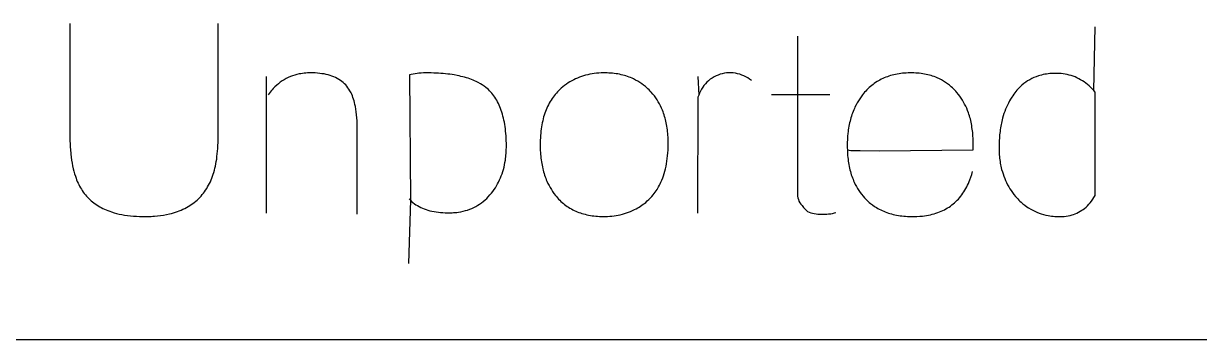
# Model space of a CAD drawing. Extents: x -148 to 148, y -92 to 92.
# Drawn here: x 110.81 to 129.41, y -92 to -87 of the extents above; entities that cross this region are included whole.
import ezdxf

# ---------------------------------------------------------------- set-up
doc = ezdxf.new("R2010")
doc.units = 0
doc.header["$MEASUREMENT"] = 0
doc.layers.get('0').update_dxf_attribs({"linetype": 'CONTINUOUS'})

msp = doc.modelspace()

# ---------------------------------------------------------------- linework, layer by layer
for p, q in [((111.547, -87), (111.547, -88.794)), ((113.892, -88.786), (113.892, -87)), ((127.734, -88.06), (127.759, -87.055)), ((123.049, -87.2), (123.049, -89.678)), ((114.656, -90), (114.655, -87.839)), ((114.874, -87.93), (114.845, -87.952)), ((114.904, -87.909), (114.874, -87.93)), ((114.935, -87.89), (114.904, -87.909)), ((114.967, -87.872), (114.935, -87.89)), ((114.999, -87.856), (114.967, -87.872)), ((115.033, -87.841), (114.999, -87.856)), ((115.067, -87.828), (115.033, -87.841)), ((115.102, -87.817), (115.067, -87.828)), ((115.138, -87.807), (115.102, -87.817)), ((115.175, -87.799), (115.138, -87.807)), ((115.201, -87.794), (115.175, -87.799)), ((115.226, -87.791), (115.201, -87.794)), ((115.252, -87.787), (115.226, -87.791)), ((115.278, -87.785), (115.252, -87.787)), ((115.305, -87.783), (115.278, -87.785)), ((115.332, -87.782), (115.305, -87.783)), ((115.36, -87.782), (115.332, -87.782)), ((115.386, -87.782), (115.36, -87.782)), ((115.424, -87.783), (115.386, -87.782)), ((115.461, -87.786), (115.424, -87.783)), ((115.497, -87.789), (115.461, -87.786)), ((115.532, -87.794), (115.497, -87.789)), ((115.566, -87.799), (115.532, -87.794)), ((115.599, -87.806), (115.566, -87.799)), ((115.63, -87.813), (115.599, -87.806)), ((115.661, -87.822), (115.63, -87.813)), ((115.69, -87.832), (115.661, -87.822)), ((115.718, -87.843), (115.69, -87.832)), ((115.746, -87.855), (115.718, -87.843)), ((115.772, -87.868), (115.746, -87.855)), ((115.801, -87.885), (115.772, -87.868)), ((115.824, -87.9), (115.801, -87.885)), ((115.847, -87.917), (115.824, -87.9)), ((115.868, -87.934), (115.847, -87.917)), ((115.889, -87.953), (115.868, -87.934)), ((116.945, -87.806), (116.917, -87.814)), ((116.917, -87.814), (116.93, -89.796)), ((116.975, -87.8), (116.945, -87.806)), ((117.007, -87.794), (116.975, -87.8)), ((117.04, -87.789), (117.007, -87.794)), ((117.066, -87.787), (117.04, -87.789)), ((117.102, -87.784), (117.066, -87.787)), ((117.14, -87.782), (117.102, -87.784)), ((117.179, -87.782), (117.14, -87.782)), ((117.22, -87.782), (117.179, -87.782)), ((117.26, -87.783), (117.22, -87.782)), ((117.3, -87.784), (117.26, -87.783)), ((117.338, -87.785), (117.3, -87.784)), ((117.376, -87.787), (117.338, -87.785)), ((117.414, -87.79), (117.376, -87.787)), ((117.45, -87.793), (117.414, -87.79)), ((117.486, -87.796), (117.45, -87.793)), ((117.521, -87.8), (117.486, -87.796)), ((117.555, -87.804), (117.521, -87.8)), ((117.589, -87.809), (117.555, -87.804)), ((117.622, -87.814), (117.589, -87.809)), ((117.67, -87.823), (117.622, -87.814)), ((117.701, -87.829), (117.67, -87.823)), ((117.731, -87.836), (117.701, -87.829)), ((117.761, -87.843), (117.731, -87.836)), ((117.789, -87.851), (117.761, -87.843)), ((117.818, -87.859), (117.789, -87.851)), ((117.845, -87.867), (117.818, -87.859)), ((117.872, -87.876), (117.845, -87.867)), ((117.897, -87.886), (117.872, -87.876)), ((117.923, -87.896), (117.897, -87.886)), ((117.947, -87.906), (117.923, -87.896)), ((117.971, -87.917), (117.947, -87.906)), ((118.005, -87.934), (117.971, -87.917)), ((118.037, -87.952), (118.005, -87.934)), ((119.426, -87.941), (119.398, -87.96)), ((119.454, -87.923), (119.426, -87.941)), ((119.483, -87.907), (119.454, -87.923)), ((119.513, -87.891), (119.483, -87.907)), ((119.543, -87.876), (119.513, -87.891)), ((119.574, -87.863), (119.543, -87.876)), ((119.605, -87.85), (119.574, -87.863)), ((119.637, -87.838), (119.605, -87.85)), ((119.669, -87.828), (119.637, -87.838)), ((119.702, -87.819), (119.669, -87.828)), ((119.735, -87.81), (119.702, -87.819)), ((119.769, -87.803), (119.735, -87.81)), ((119.803, -87.797), (119.769, -87.803)), ((119.838, -87.792), (119.803, -87.797)), ((119.874, -87.788), (119.838, -87.792)), ((119.91, -87.785), (119.874, -87.788)), ((119.947, -87.783), (119.91, -87.785)), ((119.984, -87.782), (119.947, -87.783)), ((120.011, -87.782), (119.984, -87.782)), ((120.041, -87.783), (120.011, -87.782)), ((120.07, -87.784), (120.041, -87.783)), ((120.098, -87.786), (120.07, -87.784)), ((120.127, -87.788), (120.098, -87.786)), ((120.155, -87.791), (120.127, -87.788)), ((120.182, -87.795), (120.155, -87.791)), ((120.209, -87.799), (120.182, -87.795)), ((120.236, -87.804), (120.209, -87.799)), ((120.262, -87.81), (120.236, -87.804)), ((120.288, -87.816), (120.262, -87.81)), ((120.314, -87.823), (120.288, -87.816)), ((120.339, -87.83), (120.314, -87.823)), ((120.363, -87.838), (120.339, -87.83)), ((120.388, -87.847), (120.363, -87.838)), ((120.412, -87.856), (120.388, -87.847)), ((120.435, -87.866), (120.412, -87.856)), ((120.458, -87.877), (120.435, -87.866)), ((120.492, -87.894), (120.458, -87.877)), ((120.525, -87.912), (120.492, -87.894)), ((120.558, -87.932), (120.525, -87.912)), ((120.589, -87.953), (120.558, -87.932)), ((121.474, -87.839), (121.489, -88.134)), ((121.619, -87.929), (121.595, -87.954)), ((121.645, -87.905), (121.619, -87.929)), ((121.673, -87.883), (121.645, -87.905)), ((121.702, -87.864), (121.673, -87.883)), ((121.732, -87.846), (121.702, -87.864)), ((121.763, -87.83), (121.732, -87.846)), ((121.795, -87.816), (121.763, -87.83)), ((121.828, -87.804), (121.795, -87.816)), ((121.862, -87.795), (121.828, -87.804)), ((121.896, -87.788), (121.862, -87.795)), ((121.931, -87.783), (121.896, -87.788)), ((121.966, -87.781), (121.931, -87.783)), ((122.001, -87.781), (121.966, -87.781)), ((122.036, -87.783), (122.001, -87.781)), ((122.071, -87.787), (122.036, -87.783)), ((122.105, -87.794), (122.071, -87.787)), ((122.139, -87.803), (122.105, -87.794)), ((122.172, -87.815), (122.139, -87.803)), ((122.204, -87.828), (122.172, -87.815)), ((122.236, -87.844), (122.204, -87.828)), ((122.266, -87.861), (122.236, -87.844)), ((122.295, -87.881), (122.266, -87.861)), ((122.322, -87.903), (122.295, -87.881)), ((124.287, -87.934), (124.266, -87.949)), ((124.309, -87.92), (124.287, -87.934)), ((124.331, -87.907), (124.309, -87.92)), ((124.353, -87.895), (124.331, -87.907)), ((124.376, -87.883), (124.353, -87.895)), ((124.4, -87.872), (124.376, -87.883)), ((124.423, -87.861), (124.4, -87.872)), ((124.448, -87.851), (124.423, -87.861)), ((124.472, -87.842), (124.448, -87.851)), ((124.497, -87.833), (124.472, -87.842)), ((124.523, -87.825), (124.497, -87.833)), ((124.549, -87.818), (124.523, -87.825)), ((124.575, -87.812), (124.549, -87.818)), ((124.602, -87.806), (124.575, -87.812)), ((124.629, -87.8), (124.602, -87.806)), ((124.657, -87.796), (124.629, -87.8)), ((124.685, -87.792), (124.657, -87.796)), ((124.713, -87.788), (124.685, -87.792)), ((124.742, -87.786), (124.713, -87.788)), ((124.772, -87.784), (124.742, -87.786)), ((124.801, -87.783), (124.772, -87.784)), ((124.832, -87.782), (124.801, -87.783)), ((124.862, -87.782), (124.832, -87.782)), ((124.891, -87.783), (124.862, -87.782)), ((124.92, -87.784), (124.891, -87.783)), ((124.949, -87.786), (124.92, -87.784)), ((124.977, -87.788), (124.949, -87.786)), ((125.005, -87.792), (124.977, -87.788)), ((125.032, -87.795), (125.005, -87.792)), ((125.059, -87.8), (125.032, -87.795)), ((125.086, -87.805), (125.059, -87.8)), ((125.112, -87.811), (125.086, -87.805)), ((125.138, -87.817), (125.112, -87.811)), ((125.163, -87.824), (125.138, -87.817)), ((125.188, -87.832), (125.163, -87.824)), ((125.212, -87.841), (125.188, -87.832)), ((125.236, -87.85), (125.212, -87.841)), ((125.26, -87.859), (125.236, -87.85)), ((125.295, -87.875), (125.26, -87.859)), ((125.328, -87.892), (125.295, -87.875)), ((125.361, -87.911), (125.328, -87.892)), ((125.393, -87.931), (125.361, -87.911)), ((125.424, -87.953), (125.393, -87.931)), ((126.659, -87.929), (126.629, -87.951)), ((126.69, -87.908), (126.659, -87.929)), ((126.722, -87.889), (126.69, -87.908)), ((126.755, -87.871), (126.722, -87.889)), ((126.789, -87.856), (126.755, -87.871)), ((126.824, -87.842), (126.789, -87.856)), ((126.86, -87.829), (126.824, -87.842)), ((126.884, -87.822), (126.86, -87.829)), ((126.909, -87.815), (126.884, -87.822)), ((126.935, -87.809), (126.909, -87.815)), ((126.961, -87.804), (126.935, -87.809)), ((126.987, -87.8), (126.961, -87.804)), ((127.013, -87.796), (126.987, -87.8)), ((127.041, -87.793), (127.013, -87.796)), ((127.068, -87.791), (127.041, -87.793)), ((127.096, -87.789), (127.068, -87.791)), ((127.124, -87.789), (127.096, -87.789)), ((127.15, -87.789), (127.124, -87.789)), ((127.185, -87.79), (127.15, -87.789)), ((127.219, -87.792), (127.185, -87.79)), ((127.252, -87.796), (127.219, -87.792)), ((127.285, -87.801), (127.252, -87.796)), ((127.317, -87.807), (127.285, -87.801)), ((127.349, -87.815), (127.317, -87.807)), ((127.38, -87.824), (127.349, -87.815)), ((127.41, -87.834), (127.38, -87.824)), ((127.44, -87.846), (127.41, -87.834)), ((127.47, -87.859), (127.44, -87.846)), ((127.499, -87.873), (127.47, -87.859)), ((127.527, -87.889), (127.499, -87.873)), ((127.555, -87.905), (127.527, -87.889)), ((127.582, -87.924), (127.555, -87.905)), ((127.609, -87.943), (127.582, -87.924)), ((114.697, -88.109), (114.682, -88.131)), ((114.713, -88.088), (114.697, -88.109)), ((114.729, -88.068), (114.713, -88.088)), ((114.746, -88.048), (114.729, -88.068)), ((114.763, -88.029), (114.746, -88.048)), ((114.79, -88.002), (114.763, -88.029)), ((114.817, -87.976), (114.79, -88.002)), ((114.845, -87.952), (114.817, -87.976)), ((115.908, -87.973), (115.889, -87.953)), ((115.926, -87.994), (115.908, -87.973)), ((115.943, -88.016), (115.926, -87.994)), ((115.96, -88.04), (115.943, -88.016)), ((115.976, -88.067), (115.96, -88.04)), ((115.992, -88.096), (115.976, -88.067)), ((116.003, -88.12), (115.992, -88.096)), ((116.013, -88.144), (116.003, -88.12)), ((118.068, -87.971), (118.037, -87.952)), ((118.097, -87.991), (118.068, -87.971)), ((118.125, -88.012), (118.097, -87.991)), ((118.145, -88.029), (118.125, -88.012)), ((118.164, -88.046), (118.145, -88.029)), ((118.183, -88.065), (118.164, -88.046)), ((118.201, -88.084), (118.183, -88.065)), ((118.218, -88.104), (118.201, -88.084)), ((118.235, -88.125), (118.218, -88.104)), ((118.251, -88.146), (118.235, -88.125)), ((119.221, -88.122), (119.203, -88.143)), ((119.239, -88.101), (119.221, -88.122)), ((119.257, -88.081), (119.239, -88.101)), ((119.276, -88.061), (119.257, -88.081)), ((119.296, -88.042), (119.276, -88.061)), ((119.317, -88.023), (119.296, -88.042)), ((119.343, -88.001), (119.317, -88.023)), ((119.37, -87.98), (119.343, -88.001)), ((119.398, -87.96), (119.37, -87.98)), ((120.619, -87.976), (120.589, -87.953)), ((120.649, -87.999), (120.619, -87.976)), ((120.668, -88.016), (120.649, -87.999)), ((120.687, -88.034), (120.668, -88.016)), ((120.705, -88.052), (120.687, -88.034)), ((120.723, -88.07), (120.705, -88.052)), ((120.74, -88.089), (120.723, -88.07)), ((120.765, -88.118), (120.74, -88.089)), ((120.788, -88.147), (120.765, -88.118)), ((121.501, -88.101), (121.489, -88.134)), ((121.516, -88.069), (121.501, -88.101)), ((121.533, -88.038), (121.516, -88.069)), ((121.552, -88.009), (121.533, -88.038)), ((121.572, -87.981), (121.552, -88.009)), ((121.595, -87.954), (121.572, -87.981)), ((122.638, -88.124), (123.561, -88.124)), ((124.095, -88.109), (124.078, -88.129)), ((124.112, -88.089), (124.095, -88.109)), ((124.13, -88.069), (124.112, -88.089)), ((124.148, -88.05), (124.13, -88.069)), ((124.166, -88.031), (124.148, -88.05)), ((124.185, -88.013), (124.166, -88.031)), ((124.205, -87.996), (124.185, -88.013)), ((124.225, -87.98), (124.205, -87.996)), ((124.245, -87.964), (124.225, -87.98)), ((124.266, -87.949), (124.245, -87.964)), ((125.454, -87.976), (125.424, -87.953)), ((125.483, -88), (125.454, -87.976)), ((125.502, -88.017), (125.483, -88)), ((125.52, -88.035), (125.502, -88.017)), ((125.538, -88.053), (125.52, -88.035)), ((125.556, -88.072), (125.538, -88.053)), ((125.573, -88.092), (125.556, -88.072)), ((125.597, -88.122), (125.573, -88.092)), ((125.618, -88.151), (125.597, -88.122)), ((126.47, -88.12), (126.454, -88.142)), ((126.486, -88.098), (126.47, -88.12)), ((126.502, -88.077), (126.486, -88.098)), ((126.519, -88.057), (126.502, -88.077)), ((126.536, -88.038), (126.519, -88.057)), ((126.554, -88.019), (126.536, -88.038)), ((126.572, -88.001), (126.554, -88.019)), ((126.6, -87.975), (126.572, -88.001)), ((126.629, -87.951), (126.6, -87.975)), ((127.635, -87.964), (127.609, -87.943)), ((127.661, -87.986), (127.635, -87.964)), ((127.686, -88.01), (127.661, -87.986)), ((127.71, -88.034), (127.686, -88.01)), ((127.734, -88.06), (127.71, -88.034)), ((127.757, -88.088), (127.734, -88.06)), ((127.757, -89.723), (127.757, -88.088)), ((116.022, -88.169), (116.013, -88.144)), ((116.031, -88.195), (116.022, -88.169)), ((116.04, -88.223), (116.031, -88.195)), ((116.048, -88.251), (116.04, -88.223)), ((116.055, -88.28), (116.048, -88.251)), ((116.061, -88.311), (116.055, -88.28)), ((116.069, -88.353), (116.061, -88.311)), ((118.266, -88.168), (118.251, -88.146)), ((118.281, -88.191), (118.266, -88.168)), ((118.295, -88.215), (118.281, -88.191)), ((118.309, -88.24), (118.295, -88.215)), ((118.322, -88.265), (118.309, -88.24)), ((118.334, -88.291), (118.322, -88.265)), ((118.346, -88.318), (118.334, -88.291)), ((119.101, -88.311), (119.089, -88.338)), ((119.113, -88.286), (119.101, -88.311)), ((119.127, -88.26), (119.113, -88.286)), ((119.141, -88.236), (119.127, -88.26)), ((119.155, -88.212), (119.141, -88.236)), ((119.171, -88.188), (119.155, -88.212)), ((119.187, -88.166), (119.171, -88.188)), ((119.203, -88.143), (119.187, -88.166)), ((120.81, -88.177), (120.788, -88.147)), ((120.83, -88.208), (120.81, -88.177)), ((120.85, -88.239), (120.83, -88.208)), ((120.868, -88.271), (120.85, -88.239)), ((120.885, -88.305), (120.868, -88.271)), ((120.901, -88.339), (120.885, -88.305)), ((121.478, -88.167), (121.47, -90)), ((121.489, -88.134), (121.478, -88.167)), ((123.977, -88.287), (123.96, -88.322)), ((123.995, -88.254), (123.977, -88.287)), ((124.014, -88.222), (123.995, -88.254)), ((124.035, -88.19), (124.014, -88.222)), ((124.056, -88.159), (124.035, -88.19)), ((124.078, -88.129), (124.056, -88.159)), ((125.639, -88.181), (125.618, -88.151)), ((125.659, -88.211), (125.639, -88.181)), ((125.677, -88.243), (125.659, -88.211)), ((125.694, -88.275), (125.677, -88.243)), ((125.711, -88.308), (125.694, -88.275)), ((125.726, -88.342), (125.711, -88.308)), ((126.371, -88.29), (126.356, -88.323)), ((126.386, -88.258), (126.371, -88.29)), ((126.403, -88.226), (126.386, -88.258)), ((126.421, -88.196), (126.403, -88.226)), ((126.439, -88.166), (126.421, -88.196)), ((126.454, -88.142), (126.439, -88.166)), ((116.076, -88.397), (116.069, -88.353)), ((116.081, -88.443), (116.076, -88.397)), ((116.086, -88.491), (116.081, -88.443)), ((116.089, -88.541), (116.086, -88.491)), ((118.357, -88.346), (118.346, -88.318)), ((118.367, -88.375), (118.357, -88.346)), ((118.377, -88.404), (118.367, -88.375)), ((118.386, -88.434), (118.377, -88.404)), ((118.395, -88.465), (118.386, -88.434)), ((118.403, -88.496), (118.395, -88.465)), ((118.41, -88.529), (118.403, -88.496)), ((119.038, -88.479), (119.03, -88.509)), ((119.047, -88.45), (119.038, -88.479)), ((119.056, -88.421), (119.047, -88.45)), ((119.067, -88.392), (119.056, -88.421)), ((119.077, -88.365), (119.067, -88.392)), ((119.089, -88.338), (119.077, -88.365)), ((120.916, -88.373), (120.901, -88.339)), ((120.926, -88.397), (120.916, -88.373)), ((120.934, -88.421), (120.926, -88.397)), ((120.943, -88.446), (120.934, -88.421)), ((120.951, -88.47), (120.943, -88.446)), ((120.958, -88.496), (120.951, -88.47)), ((120.965, -88.521), (120.958, -88.496)), ((123.896, -88.492), (123.889, -88.518)), ((123.904, -88.467), (123.896, -88.492)), ((123.912, -88.442), (123.904, -88.467)), ((123.921, -88.417), (123.912, -88.442)), ((123.93, -88.393), (123.921, -88.417)), ((123.94, -88.368), (123.93, -88.393)), ((123.95, -88.345), (123.94, -88.368)), ((123.96, -88.322), (123.95, -88.345)), ((125.74, -88.377), (125.726, -88.342)), ((125.754, -88.412), (125.74, -88.377)), ((125.762, -88.436), (125.754, -88.412)), ((125.769, -88.461), (125.762, -88.436)), ((125.777, -88.486), (125.769, -88.461)), ((125.784, -88.511), (125.777, -88.486)), ((126.295, -88.499), (126.288, -88.524)), ((126.305, -88.462), (126.295, -88.499)), ((126.316, -88.426), (126.305, -88.462)), ((126.329, -88.391), (126.316, -88.426)), ((126.342, -88.357), (126.329, -88.391)), ((126.356, -88.323), (126.342, -88.357)), ((116.09, -88.567), (116.089, -88.541)), ((116.091, -88.593), (116.09, -88.567)), ((116.092, -88.619), (116.091, -88.593)), ((116.092, -88.646), (116.092, -88.619)), ((116.092, -90.018), (116.092, -88.646)), ((118.417, -88.562), (118.41, -88.529)), ((118.423, -88.596), (118.417, -88.562)), ((118.428, -88.631), (118.423, -88.596)), ((118.433, -88.666), (118.428, -88.631)), ((118.437, -88.702), (118.433, -88.666)), ((118.999, -88.669), (118.995, -88.703)), ((119.004, -88.636), (118.999, -88.669)), ((119.01, -88.603), (119.004, -88.636)), ((119.016, -88.571), (119.01, -88.603)), ((119.023, -88.54), (119.016, -88.571)), ((119.03, -88.509), (119.023, -88.54)), ((120.971, -88.547), (120.965, -88.521)), ((120.977, -88.574), (120.971, -88.547)), ((120.982, -88.6), (120.977, -88.574)), ((120.987, -88.627), (120.982, -88.6)), ((120.991, -88.655), (120.987, -88.627)), ((120.995, -88.682), (120.991, -88.655)), ((120.998, -88.711), (120.995, -88.682)), ((123.855, -88.682), (123.851, -88.71)), ((123.86, -88.654), (123.855, -88.682)), ((123.864, -88.626), (123.86, -88.654)), ((123.87, -88.598), (123.864, -88.626)), ((123.876, -88.571), (123.87, -88.598)), ((123.882, -88.545), (123.876, -88.571)), ((123.889, -88.518), (123.882, -88.545)), ((125.79, -88.537), (125.784, -88.511)), ((125.796, -88.563), (125.79, -88.537)), ((125.801, -88.589), (125.796, -88.563)), ((125.806, -88.616), (125.801, -88.589)), ((125.81, -88.643), (125.806, -88.616)), ((125.814, -88.67), (125.81, -88.643)), ((125.818, -88.698), (125.814, -88.67)), ((126.257, -88.68), (126.254, -88.707)), ((126.262, -88.653), (126.257, -88.68)), ((126.266, -88.627), (126.262, -88.653)), ((126.271, -88.6), (126.266, -88.627)), ((126.276, -88.575), (126.271, -88.6)), ((126.282, -88.549), (126.276, -88.575)), ((126.288, -88.524), (126.282, -88.549)), ((111.547, -88.794), (111.549, -88.851)), ((111.549, -88.851), (111.551, -88.907)), ((113.89, -88.884), (113.891, -88.836)), ((113.891, -88.836), (113.892, -88.786)), ((118.44, -88.74), (118.437, -88.702)), ((118.443, -88.777), (118.44, -88.74)), ((118.445, -88.816), (118.443, -88.777)), ((118.447, -88.855), (118.445, -88.816)), ((118.448, -88.896), (118.447, -88.855)), ((118.986, -88.808), (118.984, -88.844)), ((118.984, -88.844), (118.984, -88.881)), ((118.988, -88.772), (118.986, -88.808)), ((118.991, -88.737), (118.988, -88.772)), ((118.995, -88.703), (118.991, -88.737)), ((121.001, -88.739), (120.998, -88.711)), ((121.003, -88.768), (121.001, -88.739)), ((121.005, -88.797), (121.003, -88.768)), ((121.006, -88.827), (121.005, -88.797)), ((121.007, -88.857), (121.006, -88.827)), ((121.007, -88.911), (121.007, -88.857)), ((123.84, -88.844), (123.839, -88.874)), ((123.842, -88.813), (123.84, -88.844)), ((123.844, -88.783), (123.842, -88.813)), ((123.848, -88.739), (123.844, -88.783)), ((123.851, -88.71), (123.848, -88.739)), ((125.821, -88.726), (125.818, -88.698)), ((125.824, -88.755), (125.821, -88.726)), ((125.826, -88.784), (125.824, -88.755)), ((125.827, -88.813), (125.826, -88.784)), ((125.829, -88.842), (125.827, -88.813)), ((125.829, -88.872), (125.829, -88.842)), ((125.829, -88.903), (125.829, -88.872)), ((126.241, -88.848), (126.239, -88.877)), ((126.243, -88.819), (126.241, -88.848)), ((126.245, -88.791), (126.243, -88.819)), ((126.247, -88.762), (126.245, -88.791)), ((126.25, -88.735), (126.247, -88.762)), ((126.254, -88.707), (126.25, -88.735)), ((111.551, -88.907), (111.552, -88.934)), ((111.552, -88.934), (111.554, -88.961)), ((111.554, -88.961), (111.556, -88.988)), ((111.556, -88.988), (111.558, -89.014)), ((111.558, -89.014), (111.56, -89.04)), ((111.56, -89.04), (111.563, -89.065)), ((113.877, -89.063), (113.881, -89.021)), ((113.881, -89.021), (113.885, -88.977)), ((113.885, -88.977), (113.887, -88.931)), ((113.887, -88.931), (113.89, -88.884)), ((118.444, -89.059), (118.446, -89.019)), ((118.446, -89.019), (118.447, -88.992)), ((118.447, -88.992), (118.448, -88.964)), ((118.448, -88.937), (118.448, -88.896)), ((118.448, -88.964), (118.448, -88.937)), ((118.984, -88.881), (118.983, -88.918)), ((118.983, -88.918), (118.983, -88.95)), ((118.983, -88.95), (118.984, -88.981)), ((118.984, -88.981), (118.985, -89.012)), ((118.985, -89.012), (118.987, -89.042)), ((118.987, -89.042), (118.989, -89.072)), ((120.998, -89.092), (121.001, -89.048)), ((121.001, -89.048), (121.004, -89.004)), ((121.004, -89.004), (121.006, -88.958)), ((121.006, -88.958), (121.007, -88.911)), ((123.839, -88.874), (123.838, -88.905)), ((123.838, -88.905), (123.838, -88.937)), ((123.838, -88.937), (123.838, -88.968)), ((123.838, -88.968), (123.844, -89)), ((123.844, -89), (123.84, -89.03)), ((123.84, -89.03), (123.842, -89.06)), ((123.844, -89), (123.87, -89.005)), ((123.87, -89.005), (123.895, -89.007)), ((123.895, -89.007), (123.972, -89.01)), ((123.972, -89.01), (124.042, -89.011)), ((124.042, -89.011), (124.345, -89.013)), ((124.345, -89.013), (125.827, -89)), ((125.827, -89), (125.829, -88.943)), ((125.829, -88.943), (125.829, -88.903)), ((126.239, -88.907), (126.238, -88.936)), ((126.238, -88.936), (126.238, -88.966)), ((126.238, -88.966), (126.238, -88.994)), ((126.238, -88.994), (126.239, -89.022)), ((126.239, -88.877), (126.239, -88.907)), ((126.239, -89.022), (126.24, -89.05)), ((126.24, -89.05), (126.242, -89.077)), ((111.563, -89.065), (111.569, -89.114)), ((111.569, -89.114), (111.575, -89.162)), ((111.575, -89.162), (111.583, -89.209)), ((111.583, -89.209), (111.591, -89.253)), ((113.849, -89.256), (113.856, -89.22)), ((113.856, -89.22), (113.862, -89.183)), ((113.862, -89.183), (113.868, -89.144)), ((113.868, -89.144), (113.873, -89.105)), ((113.873, -89.105), (113.877, -89.063)), ((118.411, -89.273), (118.419, -89.236)), ((118.419, -89.236), (118.426, -89.2)), ((118.426, -89.2), (118.432, -89.162)), ((118.432, -89.162), (118.436, -89.137)), ((118.436, -89.137), (118.439, -89.111)), ((118.439, -89.111), (118.442, -89.085)), ((118.442, -89.085), (118.444, -89.059)), ((118.989, -89.072), (118.992, -89.101)), ((118.992, -89.101), (118.995, -89.13)), ((118.995, -89.13), (118.999, -89.159)), ((118.999, -89.159), (119.003, -89.188)), ((119.003, -89.188), (119.007, -89.216)), ((119.007, -89.216), (119.013, -89.243)), ((119.013, -89.243), (119.018, -89.27)), ((120.973, -89.258), (120.98, -89.218)), ((120.98, -89.218), (120.987, -89.177)), ((120.987, -89.177), (120.993, -89.135)), ((120.993, -89.135), (120.998, -89.092)), ((123.842, -89.06), (123.844, -89.09)), ((123.844, -89.09), (123.847, -89.12)), ((123.847, -89.12), (123.85, -89.149)), ((123.85, -89.149), (123.854, -89.177)), ((123.854, -89.177), (123.858, -89.206)), ((123.858, -89.206), (123.863, -89.233)), ((123.863, -89.233), (123.868, -89.261)), ((126.242, -89.077), (126.244, -89.104)), ((126.244, -89.104), (126.247, -89.13)), ((126.247, -89.13), (126.25, -89.157)), ((126.25, -89.157), (126.253, -89.183)), ((126.253, -89.183), (126.258, -89.208)), ((126.258, -89.208), (126.262, -89.234)), ((126.262, -89.234), (126.268, -89.259)), ((111.591, -89.253), (111.601, -89.297)), ((111.601, -89.297), (111.611, -89.338)), ((111.611, -89.338), (111.622, -89.378)), ((111.622, -89.378), (111.634, -89.417)), ((111.634, -89.417), (111.644, -89.445)), ((113.793, -89.446), (113.804, -89.416)), ((113.804, -89.416), (113.815, -89.385)), ((113.815, -89.385), (113.824, -89.355)), ((113.824, -89.355), (113.833, -89.323)), ((113.833, -89.323), (113.841, -89.29)), ((113.841, -89.29), (113.849, -89.256)), ((118.355, -89.444), (118.368, -89.411)), ((118.368, -89.411), (118.38, -89.377)), ((118.38, -89.377), (118.391, -89.343)), ((118.391, -89.343), (118.401, -89.308)), ((118.401, -89.308), (118.411, -89.273)), ((119.018, -89.27), (119.024, -89.297)), ((119.024, -89.297), (119.031, -89.323)), ((119.031, -89.323), (119.038, -89.349)), ((119.038, -89.349), (119.045, -89.375)), ((119.045, -89.375), (119.053, -89.4)), ((119.053, -89.4), (119.062, -89.425)), ((119.062, -89.425), (119.071, -89.449)), ((120.92, -89.443), (120.933, -89.408)), ((120.933, -89.408), (120.944, -89.372)), ((120.944, -89.372), (120.955, -89.335)), ((120.955, -89.335), (120.964, -89.297)), ((120.964, -89.297), (120.973, -89.258)), ((123.868, -89.261), (123.874, -89.288)), ((123.874, -89.288), (123.88, -89.314)), ((123.88, -89.314), (123.887, -89.341)), ((123.887, -89.341), (123.894, -89.366)), ((123.894, -89.366), (123.902, -89.392)), ((123.902, -89.392), (123.911, -89.417)), ((123.911, -89.417), (123.919, -89.441)), ((125.777, -89.471), (125.791, -89.43)), ((125.791, -89.43), (125.805, -89.388)), ((125.805, -89.388), (125.817, -89.344)), ((126.268, -89.259), (126.273, -89.284)), ((126.273, -89.284), (126.279, -89.309)), ((126.279, -89.309), (126.29, -89.345)), ((126.29, -89.345), (126.301, -89.381)), ((126.301, -89.381), (126.313, -89.416)), ((126.313, -89.416), (126.327, -89.451)), ((111.644, -89.445), (111.654, -89.472)), ((111.654, -89.472), (111.664, -89.498)), ((111.664, -89.498), (111.676, -89.524)), ((111.676, -89.524), (111.688, -89.549)), ((111.688, -89.549), (111.701, -89.574)), ((111.701, -89.574), (111.714, -89.598)), ((111.714, -89.598), (111.729, -89.622)), ((113.693, -89.637), (113.71, -89.612)), ((113.71, -89.612), (113.725, -89.586)), ((113.725, -89.586), (113.74, -89.56)), ((113.74, -89.56), (113.755, -89.532)), ((113.755, -89.532), (113.768, -89.504)), ((113.768, -89.504), (113.781, -89.476)), ((113.781, -89.476), (113.793, -89.446)), ((118.255, -89.627), (118.274, -89.598)), ((118.274, -89.598), (118.292, -89.569)), ((118.292, -89.569), (118.309, -89.539)), ((118.309, -89.539), (118.325, -89.508)), ((118.325, -89.508), (118.341, -89.476)), ((118.341, -89.476), (118.355, -89.444)), ((119.071, -89.449), (119.08, -89.473)), ((119.08, -89.473), (119.09, -89.496)), ((119.09, -89.496), (119.106, -89.531)), ((119.106, -89.531), (119.123, -89.565)), ((119.123, -89.565), (119.141, -89.597)), ((119.141, -89.597), (119.16, -89.629)), ((120.83, -89.627), (120.843, -89.605)), ((120.843, -89.605), (120.856, -89.582)), ((120.856, -89.582), (120.869, -89.559)), ((120.869, -89.559), (120.881, -89.535)), ((120.881, -89.535), (120.892, -89.511)), ((120.892, -89.511), (120.907, -89.477)), ((120.907, -89.477), (120.92, -89.443)), ((123.919, -89.441), (123.929, -89.465)), ((123.929, -89.465), (123.939, -89.489)), ((123.939, -89.489), (123.949, -89.512)), ((123.949, -89.512), (123.965, -89.546)), ((123.965, -89.546), (123.983, -89.58)), ((123.983, -89.58), (124.002, -89.612)), ((124.002, -89.612), (124.022, -89.643)), ((125.697, -89.638), (125.712, -89.612)), ((125.712, -89.612), (125.726, -89.585)), ((125.726, -89.585), (125.74, -89.558)), ((125.74, -89.558), (125.753, -89.53)), ((125.753, -89.53), (125.765, -89.501)), ((125.765, -89.501), (125.777, -89.471)), ((126.327, -89.451), (126.341, -89.485)), ((126.341, -89.485), (126.357, -89.518)), ((126.357, -89.518), (126.374, -89.551)), ((126.374, -89.551), (126.392, -89.583)), ((126.392, -89.583), (126.411, -89.614)), ((126.411, -89.614), (126.431, -89.645)), ((111.729, -89.622), (111.743, -89.645)), ((111.743, -89.645), (111.759, -89.667)), ((111.759, -89.667), (111.775, -89.688)), ((111.775, -89.688), (111.792, -89.709)), ((111.792, -89.709), (111.809, -89.73)), ((111.809, -89.73), (111.827, -89.75)), ((111.827, -89.75), (111.846, -89.769)), ((111.846, -89.769), (111.865, -89.787)), ((111.865, -89.787), (111.885, -89.805)), ((113.537, -89.812), (113.559, -89.793)), ((113.559, -89.793), (113.58, -89.773)), ((113.58, -89.773), (113.601, -89.752)), ((113.601, -89.752), (113.621, -89.731)), ((113.621, -89.731), (113.64, -89.708)), ((113.64, -89.708), (113.659, -89.686)), ((113.659, -89.686), (113.676, -89.662)), ((113.676, -89.662), (113.693, -89.637)), ((116.93, -89.796), (116.902, -90.8)), ((116.91, -89.776), (116.93, -89.796)), ((116.93, -89.796), (116.951, -89.815)), ((118.084, -89.815), (118.111, -89.792)), ((118.111, -89.792), (118.138, -89.767)), ((118.138, -89.767), (118.163, -89.741)), ((118.163, -89.741), (118.188, -89.713)), ((118.188, -89.713), (118.213, -89.684)), ((118.213, -89.684), (118.234, -89.656)), ((118.234, -89.656), (118.255, -89.627)), ((119.16, -89.629), (119.18, -89.66)), ((119.18, -89.66), (119.201, -89.69)), ((119.201, -89.69), (119.224, -89.719)), ((119.224, -89.719), (119.24, -89.739)), ((119.24, -89.739), (119.257, -89.759)), ((119.257, -89.759), (119.275, -89.778)), ((119.275, -89.778), (119.293, -89.796)), ((119.293, -89.796), (119.311, -89.814)), ((120.677, -89.808), (120.702, -89.785)), ((120.702, -89.785), (120.726, -89.761)), ((120.726, -89.761), (120.748, -89.736)), ((120.748, -89.736), (120.77, -89.71)), ((120.77, -89.71), (120.786, -89.69)), ((120.786, -89.69), (120.801, -89.67)), ((120.801, -89.67), (120.816, -89.648)), ((120.816, -89.648), (120.83, -89.627)), ((123.049, -89.678), (123.05, -89.706)), ((123.05, -89.706), (123.053, -89.732)), ((123.053, -89.732), (123.058, -89.761)), ((123.058, -89.761), (123.065, -89.786)), ((123.065, -89.786), (123.075, -89.811)), ((124.022, -89.643), (124.043, -89.674)), ((124.043, -89.674), (124.065, -89.703)), ((124.065, -89.703), (124.088, -89.732)), ((124.088, -89.732), (124.113, -89.76)), ((124.113, -89.76), (124.131, -89.779)), ((124.131, -89.779), (124.149, -89.797)), ((124.149, -89.797), (124.168, -89.815)), ((125.556, -89.817), (125.576, -89.797)), ((125.576, -89.797), (125.595, -89.777)), ((125.595, -89.777), (125.614, -89.756)), ((125.614, -89.756), (125.632, -89.734)), ((125.632, -89.734), (125.649, -89.711)), ((125.649, -89.711), (125.666, -89.687)), ((125.666, -89.687), (125.682, -89.663)), ((125.682, -89.663), (125.697, -89.638)), ((126.431, -89.645), (126.452, -89.675)), ((126.452, -89.675), (126.474, -89.705)), ((126.474, -89.705), (126.498, -89.735)), ((126.498, -89.735), (126.516, -89.755)), ((126.516, -89.755), (126.533, -89.774)), ((126.533, -89.774), (126.551, -89.793)), ((126.551, -89.793), (126.569, -89.811)), ((127.7, -89.81), (127.72, -89.782)), ((127.72, -89.782), (127.739, -89.754)), ((127.739, -89.754), (127.757, -89.723)), ((111.885, -89.805), (111.906, -89.823)), ((111.906, -89.823), (111.927, -89.839)), ((111.927, -89.839), (111.949, -89.855)), ((111.949, -89.855), (111.972, -89.871)), ((111.972, -89.871), (111.995, -89.885)), ((111.995, -89.885), (112.019, -89.9)), ((112.019, -89.9), (112.044, -89.913)), ((112.044, -89.913), (112.069, -89.926)), ((112.069, -89.926), (112.095, -89.938)), ((112.095, -89.938), (112.122, -89.95)), ((112.122, -89.95), (112.149, -89.961)), ((112.149, -89.961), (112.177, -89.972)), ((112.177, -89.972), (112.206, -89.982)), ((112.206, -89.982), (112.245, -89.994)), ((113.185, -89.996), (113.217, -89.986)), ((113.217, -89.986), (113.247, -89.975)), ((113.247, -89.975), (113.277, -89.964)), ((113.277, -89.964), (113.306, -89.952)), ((113.306, -89.952), (113.335, -89.94)), ((113.335, -89.94), (113.363, -89.926)), ((113.363, -89.926), (113.39, -89.912)), ((113.39, -89.912), (113.416, -89.897)), ((113.416, -89.897), (113.442, -89.882)), ((113.442, -89.882), (113.466, -89.865)), ((113.466, -89.865), (113.491, -89.848)), ((113.491, -89.848), (113.514, -89.831)), ((113.514, -89.831), (113.537, -89.812)), ((116.951, -89.815), (116.972, -89.834)), ((116.972, -89.834), (116.995, -89.851)), ((116.995, -89.851), (117.018, -89.867)), ((117.018, -89.867), (117.043, -89.882)), ((117.043, -89.882), (117.068, -89.897)), ((117.068, -89.897), (117.095, -89.91)), ((117.095, -89.91), (117.122, -89.923)), ((117.122, -89.923), (117.15, -89.934)), ((117.15, -89.934), (117.179, -89.944)), ((117.179, -89.944), (117.209, -89.954)), ((117.209, -89.954), (117.24, -89.962)), ((117.24, -89.962), (117.272, -89.97)), ((117.272, -89.97), (117.305, -89.977)), ((117.305, -89.977), (117.339, -89.982)), ((117.339, -89.982), (117.373, -89.987)), ((117.373, -89.987), (117.409, -89.991)), ((117.641, -89.991), (117.666, -89.988)), ((117.666, -89.988), (117.692, -89.985)), ((117.692, -89.985), (117.729, -89.978)), ((117.729, -89.978), (117.765, -89.971)), ((117.765, -89.971), (117.801, -89.961)), ((117.801, -89.961), (117.835, -89.951)), ((117.835, -89.951), (117.869, -89.939)), ((117.869, -89.939), (117.902, -89.925)), ((117.902, -89.925), (117.935, -89.91)), ((117.935, -89.91), (117.966, -89.894)), ((117.966, -89.894), (117.997, -89.876)), ((117.997, -89.876), (118.026, -89.857)), ((118.026, -89.857), (118.055, -89.837)), ((118.055, -89.837), (118.084, -89.815)), ((119.311, -89.814), (119.33, -89.831)), ((119.33, -89.831), (119.35, -89.848)), ((119.35, -89.848), (119.37, -89.864)), ((119.37, -89.864), (119.39, -89.879)), ((119.39, -89.879), (119.411, -89.894)), ((119.411, -89.894), (119.432, -89.908)), ((119.432, -89.908), (119.454, -89.921)), ((119.454, -89.921), (119.476, -89.934)), ((119.476, -89.934), (119.499, -89.946)), ((119.499, -89.946), (119.522, -89.957)), ((119.522, -89.957), (119.545, -89.968)), ((119.545, -89.968), (119.569, -89.978)), ((119.569, -89.978), (119.593, -89.988)), ((119.593, -89.988), (119.618, -89.997)), ((120.347, -89.997), (120.379, -89.986)), ((120.379, -89.986), (120.41, -89.973)), ((120.41, -89.973), (120.441, -89.96)), ((120.441, -89.96), (120.472, -89.945)), ((120.472, -89.945), (120.502, -89.93)), ((120.502, -89.93), (120.525, -89.917)), ((120.525, -89.917), (120.547, -89.904)), ((120.547, -89.904), (120.569, -89.89)), ((120.569, -89.89), (120.591, -89.876)), ((120.591, -89.876), (120.612, -89.861)), ((120.612, -89.861), (120.632, -89.846)), ((120.632, -89.846), (120.652, -89.83)), ((120.652, -89.83), (120.677, -89.808)), ((123.075, -89.811), (123.089, -89.836)), ((123.089, -89.836), (123.106, -89.86)), ((123.106, -89.86), (123.123, -89.882)), ((123.123, -89.882), (123.148, -89.911)), ((123.148, -89.911), (123.166, -89.931)), ((123.166, -89.931), (123.187, -89.952)), ((123.187, -89.952), (123.21, -89.974)), ((123.21, -89.974), (123.235, -89.985)), ((123.235, -89.985), (123.262, -89.995)), ((124.168, -89.815), (124.187, -89.831)), ((124.187, -89.831), (124.207, -89.848)), ((124.207, -89.848), (124.237, -89.871)), ((124.237, -89.871), (124.268, -89.893)), ((124.268, -89.893), (124.3, -89.913)), ((124.3, -89.913), (124.322, -89.926)), ((124.322, -89.926), (124.344, -89.938)), ((124.344, -89.938), (124.367, -89.95)), ((124.367, -89.95), (124.39, -89.961)), ((124.39, -89.961), (124.414, -89.971)), ((124.414, -89.971), (124.438, -89.981)), ((124.438, -89.981), (124.463, -89.99)), ((125.269, -89.992), (125.296, -89.982)), ((125.296, -89.982), (125.323, -89.971)), ((125.323, -89.971), (125.349, -89.959)), ((125.349, -89.959), (125.374, -89.946)), ((125.374, -89.946), (125.399, -89.933)), ((125.399, -89.933), (125.424, -89.919)), ((125.424, -89.919), (125.447, -89.904)), ((125.447, -89.904), (125.47, -89.888)), ((125.47, -89.888), (125.493, -89.871)), ((125.493, -89.871), (125.514, -89.854)), ((125.514, -89.854), (125.535, -89.836)), ((125.535, -89.836), (125.556, -89.817)), ((126.569, -89.811), (126.588, -89.828)), ((126.588, -89.828), (126.616, -89.853)), ((126.616, -89.853), (126.646, -89.877)), ((126.646, -89.877), (126.676, -89.899)), ((126.676, -89.899), (126.706, -89.919)), ((126.706, -89.919), (126.738, -89.938)), ((126.738, -89.938), (126.77, -89.956)), ((126.77, -89.956), (126.803, -89.972)), ((126.803, -89.972), (126.836, -89.987)), ((126.836, -89.987), (126.871, -90)), ((127.469, -90), (127.496, -89.987)), ((127.496, -89.987), (127.522, -89.972)), ((127.522, -89.972), (127.548, -89.955)), ((127.548, -89.955), (127.569, -89.941)), ((127.569, -89.941), (127.589, -89.925)), ((127.589, -89.925), (127.613, -89.905)), ((127.613, -89.905), (127.636, -89.883)), ((127.636, -89.883), (127.658, -89.86)), ((127.658, -89.86), (127.679, -89.836)), ((127.679, -89.836), (127.7, -89.81)), ((112.245, -89.994), (112.285, -90.005)), ((112.285, -90.005), (112.327, -90.015)), ((112.327, -90.015), (112.369, -90.023)), ((112.369, -90.023), (112.413, -90.031)), ((112.413, -90.031), (112.458, -90.038)), ((112.458, -90.038), (112.504, -90.043)), ((112.504, -90.043), (112.552, -90.048)), ((112.552, -90.048), (112.6, -90.051)), ((112.6, -90.051), (112.65, -90.053)), ((112.65, -90.053), (112.701, -90.054)), ((112.701, -90.054), (112.727, -90.055)), ((112.727, -90.055), (112.754, -90.054)), ((112.754, -90.054), (112.78, -90.054)), ((112.78, -90.054), (112.807, -90.053)), ((112.807, -90.053), (112.833, -90.052)), ((112.833, -90.052), (112.858, -90.05)), ((112.858, -90.05), (112.884, -90.049)), ((112.884, -90.049), (112.934, -90.044)), ((112.934, -90.044), (112.982, -90.038)), ((112.982, -90.038), (113.03, -90.031)), ((113.03, -90.031), (113.076, -90.022)), ((113.076, -90.022), (113.12, -90.013)), ((113.12, -90.013), (113.153, -90.004)), ((113.153, -90.004), (113.185, -89.996)), ((117.409, -89.991), (117.446, -89.993)), ((117.446, -89.993), (117.483, -89.995)), ((117.483, -89.995), (117.509, -89.996)), ((117.509, -89.996), (117.535, -89.996)), ((117.535, -89.996), (117.562, -89.996)), ((117.562, -89.996), (117.589, -89.995)), ((117.589, -89.995), (117.615, -89.993)), ((117.615, -89.993), (117.641, -89.991)), ((119.618, -89.997), (119.643, -90.005)), ((119.643, -90.005), (119.669, -90.012)), ((119.669, -90.012), (119.695, -90.019)), ((119.695, -90.019), (119.722, -90.026)), ((119.722, -90.026), (119.749, -90.032)), ((119.749, -90.032), (119.776, -90.037)), ((119.776, -90.037), (119.804, -90.041)), ((119.804, -90.041), (119.832, -90.045)), ((119.832, -90.045), (119.861, -90.048)), ((119.861, -90.048), (119.89, -90.051)), ((119.89, -90.051), (119.92, -90.053)), ((119.92, -90.053), (119.95, -90.054)), ((119.95, -90.054), (119.981, -90.054)), ((119.981, -90.054), (120.014, -90.054)), ((120.014, -90.054), (120.049, -90.053)), ((120.049, -90.053), (120.083, -90.051)), ((120.083, -90.051), (120.117, -90.048)), ((120.117, -90.048), (120.151, -90.044)), ((120.151, -90.044), (120.184, -90.039)), ((120.184, -90.039), (120.218, -90.033)), ((120.218, -90.033), (120.25, -90.025)), ((120.25, -90.025), (120.283, -90.017)), ((120.283, -90.017), (120.315, -90.008)), ((120.315, -90.008), (120.347, -89.997)), ((123.262, -89.995), (123.288, -90.002)), ((123.288, -90.002), (123.315, -90.008)), ((123.315, -90.008), (123.344, -90.013)), ((123.344, -90.013), (123.374, -90.016)), ((123.374, -90.016), (123.405, -90.018)), ((123.405, -90.018), (123.45, -90.018)), ((123.45, -90.018), (123.489, -90.017)), ((123.489, -90.017), (123.517, -90.015)), ((123.517, -90.015), (123.544, -90.013)), ((123.544, -90.013), (123.577, -90.009)), ((123.577, -90.009), (123.607, -90.004)), ((123.607, -90.004), (123.634, -89.998)), ((123.634, -89.998), (123.659, -89.99)), ((124.463, -89.99), (124.488, -89.999)), ((124.488, -89.999), (124.513, -90.007)), ((124.513, -90.007), (124.539, -90.014)), ((124.539, -90.014), (124.565, -90.021)), ((124.565, -90.021), (124.592, -90.027)), ((124.592, -90.027), (124.619, -90.032)), ((124.619, -90.032), (124.647, -90.037)), ((124.647, -90.037), (124.675, -90.042)), ((124.675, -90.042), (124.703, -90.045)), ((124.703, -90.045), (124.732, -90.048)), ((124.732, -90.048), (124.761, -90.051)), ((124.761, -90.051), (124.791, -90.053)), ((124.791, -90.053), (124.821, -90.054)), ((124.821, -90.054), (124.852, -90.054)), ((124.852, -90.054), (124.891, -90.054)), ((124.891, -90.054), (124.937, -90.053)), ((124.937, -90.053), (124.983, -90.05)), ((124.983, -90.05), (125.027, -90.046)), ((125.027, -90.046), (125.059, -90.042)), ((125.059, -90.042), (125.091, -90.037)), ((125.091, -90.037), (125.122, -90.032)), ((125.122, -90.032), (125.153, -90.025)), ((125.153, -90.025), (125.183, -90.018)), ((125.183, -90.018), (125.212, -90.01)), ((125.212, -90.01), (125.241, -90.001)), ((125.241, -90.001), (125.269, -89.992)), ((126.871, -90), (126.906, -90.012)), ((126.906, -90.012), (126.942, -90.022)), ((126.942, -90.022), (126.978, -90.031)), ((126.978, -90.031), (127.016, -90.039)), ((127.016, -90.039), (127.041, -90.043)), ((127.041, -90.043), (127.067, -90.046)), ((127.067, -90.046), (127.093, -90.049)), ((127.093, -90.049), (127.119, -90.052)), ((127.119, -90.052), (127.146, -90.053)), ((127.146, -90.053), (127.173, -90.054)), ((127.173, -90.054), (127.2, -90.055)), ((127.2, -90.055), (127.234, -90.054)), ((127.234, -90.054), (127.267, -90.052)), ((127.267, -90.052), (127.299, -90.048)), ((127.299, -90.048), (127.331, -90.043)), ((127.331, -90.043), (127.362, -90.036)), ((127.362, -90.036), (127.392, -90.028)), ((127.392, -90.028), (127.417, -90.021)), ((127.417, -90.021), (127.441, -90.012)), ((127.441, -90.012), (127.469, -90)), ((-147.999, -92), (147.999, -92))]:
    msp.add_line(p, q)

doc.saveas('drawing.dxf')
